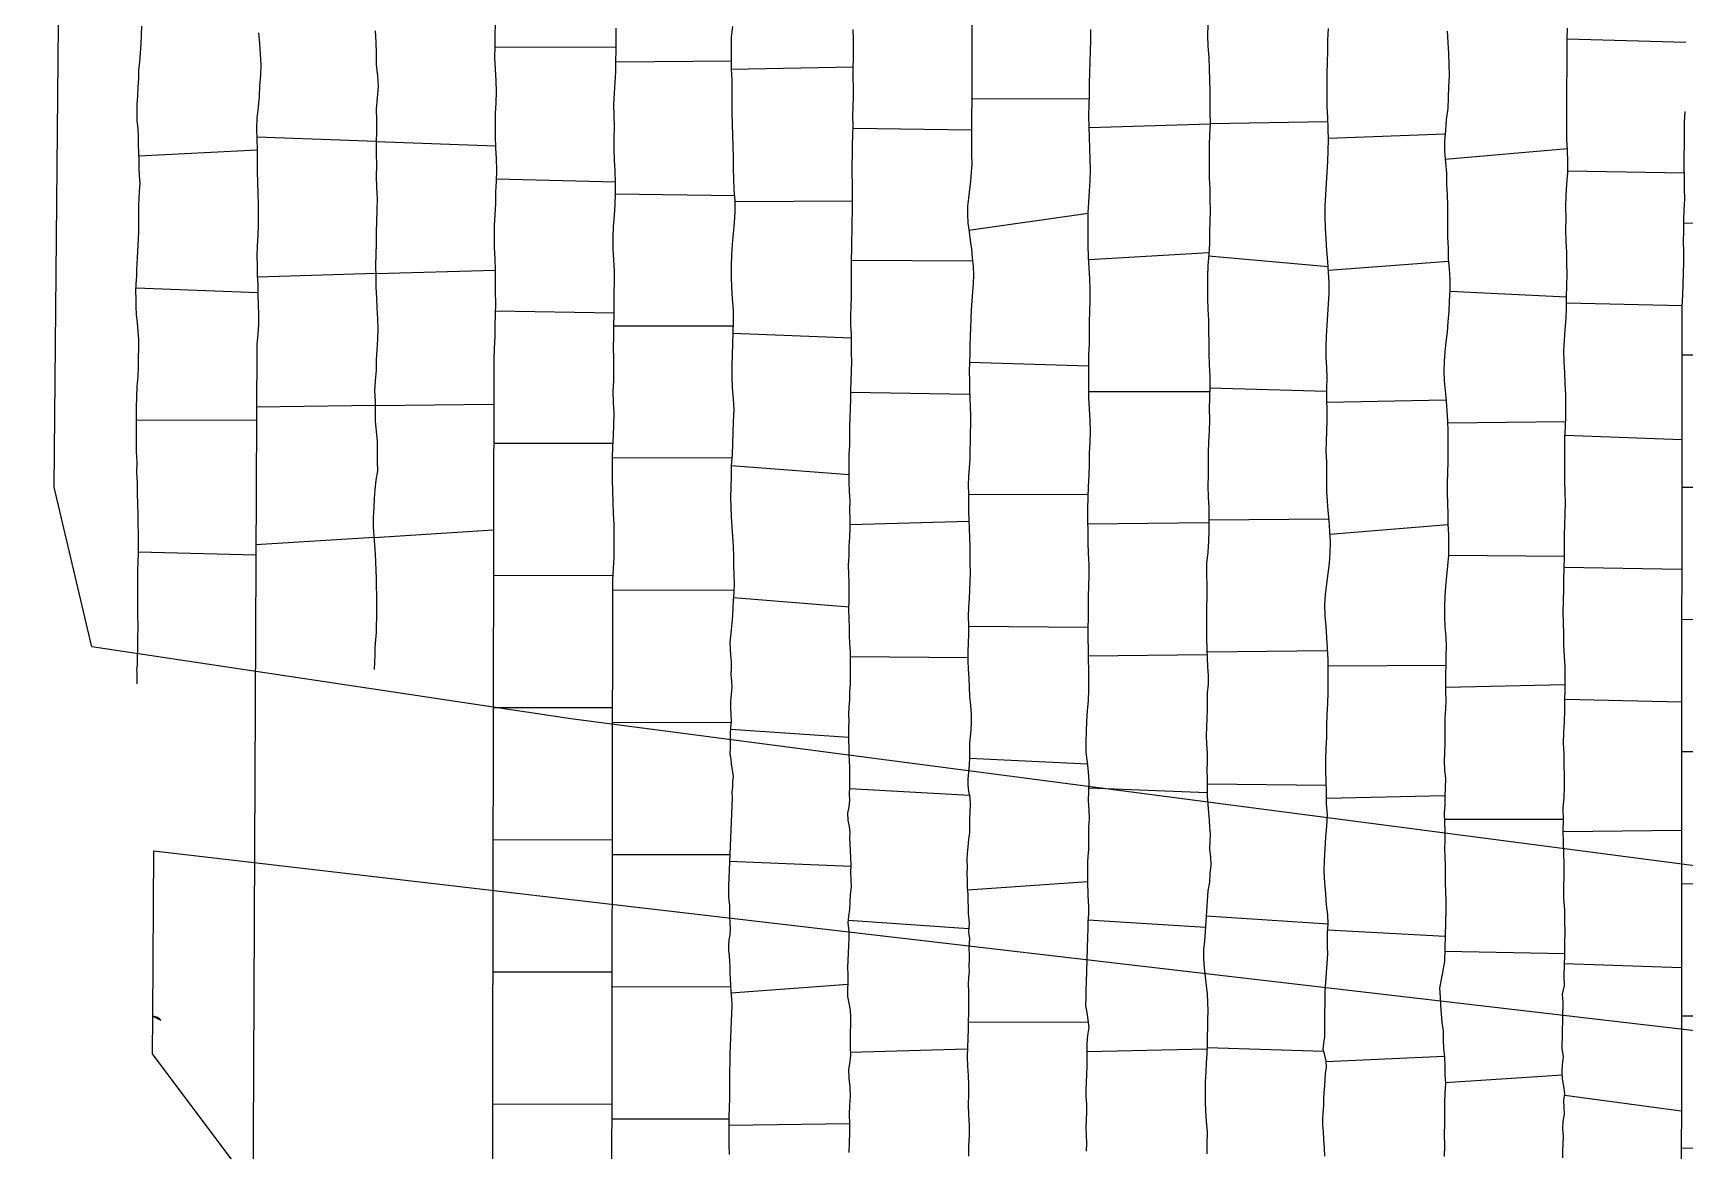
# Model space of a CAD drawing. Extents: x 703186 to 703989, y 1560402 to 1561368.
# Drawn here: x 703186.1 to 703248.6, y 1560709.4 to 1560751.7 of the extents above; entities that cross this region are included whole.
import ezdxf

# ---------------------------------------------------------------- set-up
doc = ezdxf.new("R2010")
doc.units = 0
for name, color, linetype in [('10124_2002_REAL', 30, 'Continuous'), ('AGROCAD PLL', 7, 'Continuous'), ('PANTE_2002', 7, 'Continuous')]:
    doc.layers.add(name, color=color, linetype=linetype)

msp = doc.modelspace()

# ---------------------------------------------------------------- linework, layer by layer
at = {"layer": '10124_2002_REAL'}
for points in [[(703221.6719, 1560775.3566), (703221.5754, 1560747.0954), (703221.5804, 1560746.7666), (703221.5647, 1560746.4344), (703221.5363, 1560746.1106), (703221.4934, 1560745.7888), (703221.4548, 1560745.4676), (703221.4226, 1560745.1558), (703221.4161, 1560744.8396), (703221.4371, 1560744.5198), (703221.484, 1560744.1933), (703221.5275, 1560743.8646), (703221.5689, 1560743.5349), (703221.6029, 1560743.2017), (703221.6296, 1560742.8788), (703221.6436, 1560742.5584), (703221.6339, 1560742.2352), (703221.6052, 1560741.9159), (703221.5879, 1560741.5804), (703221.5657, 1560741.2439), (703221.5495, 1560740.9034), (703221.5312, 1560740.5698), (703221.5178, 1560740.235), (703221.5148, 1560739.9023), (703221.5055, 1560739.5759), (703221.4954, 1560739.2449), (703221.4848, 1560738.9116), (703221.491, 1560738.5705), (703221.4926, 1560738.232), (703221.5077, 1560737.8936), (703221.5232, 1560737.5674), (703221.5333, 1560737.2428), (703221.5363, 1560736.905), (703221.5279, 1560736.5817), (703221.5257, 1560736.2485), (703221.5139, 1560735.9118), (703221.5065, 1560735.5835), (703221.4874, 1560735.2567), (703221.4635, 1560734.9281), (703221.452, 1560734.6076), (703221.4563, 1560734.284), (703221.4556, 1560733.9553), (703221.4594, 1560733.6209), (703221.4716, 1560733.2869), (703221.4864, 1560732.9504), (703221.5002, 1560732.6213), (703221.5044, 1560732.2912), (703221.5096, 1560731.9593), (703221.513, 1560731.6304), (703221.5203, 1560731.3003), (703221.5146, 1560730.9664), (703221.4925, 1560730.6393), (703221.4834, 1560730.3229), (703221.4596, 1560729.9878), (703221.4464, 1560729.6483), (703221.4643, 1560729.3086), (703221.4618, 1560728.9716), (703221.4495, 1560728.6369), (703221.4341, 1560728.3014), (703221.4351, 1560727.9702), (703221.4458, 1560727.6414), (703221.4715, 1560727.3042), (703221.4784, 1560726.959), (703221.4925, 1560726.6195), (703221.5329, 1560726.2772), (703221.5583, 1560725.943), (703221.5639, 1560725.6364), (703221.5509, 1560725.3533), (703221.5242, 1560725.0891), (703221.4949, 1560724.8477), (703221.501, 1560724.582), (703221.497, 1560724.3075), (703221.484, 1560724.0309), (703221.4603, 1560723.7613), (703221.4366, 1560723.4881), (703221.4397, 1560723.2519), (703221.4644, 1560723.0246), (703221.5123, 1560722.7863), (703221.528, 1560722.5165), (703221.5151, 1560722.2464), (703221.4978, 1560721.986), (703221.4952, 1560721.7237), (703221.4988, 1560721.4689), (703221.4643, 1560721.2017), (703221.4317, 1560720.9303), (703221.4093, 1560720.6681), (703221.3983, 1560720.4198), (703221.4069, 1560720.1591), (703221.4005, 1560719.9199), (703221.4117, 1560719.6529), (703221.4109, 1560719.3873), (703221.4295, 1560719.1182), (703221.4357, 1560718.8808), (703221.4503, 1560718.6299), (703221.4508, 1560718.3863), (703221.4688, 1560718.1902), (703221.4867, 1560718.026), (703221.4657, 1560717.8773), (703221.4609, 1560717.7258), (703221.4706, 1560717.5952), (703221.4976, 1560717.4541), (703221.4885, 1560717.2671), (703221.4748, 1560717.072), (703221.4866, 1560716.8664), (703221.4801, 1560716.6548), (703221.478, 1560716.4381), (703221.481, 1560716.2064), (703221.4579, 1560715.976), (703221.449, 1560715.729), (703221.4567, 1560715.4707), (703221.4636, 1560715.2015), (703221.4578, 1560714.9182), (703221.4549, 1560714.6305), (703221.4527, 1560714.3292), (703221.4521, 1560714.0086), (703221.4327, 1560713.677), (703221.4154, 1560713.3324), (703221.4065, 1560712.986), (703221.4168, 1560712.6331), (703221.4452, 1560712.2798), (703221.4581, 1560711.9204), (703221.4562, 1560711.5573), (703221.4501, 1560711.1756), (703221.4641, 1560710.7824), (703221.4852, 1560710.3942), (703221.4861, 1560710.0084), (703221.4622, 1560709.6121), (703221.4551, 1560709.2214)], [(703190.0095, 1560727.0851), (703190.0104, 1560727.1765), (703190.0041, 1560727.267), (703189.9998, 1560727.3577), (703189.9996, 1560727.4436), (703189.9991, 1560727.5243), (703189.996, 1560727.6112), (703190.0012, 1560727.7076), (703190.0124, 1560727.8202), (703190.0126, 1560727.9402), (703190.0165, 1560728.0567), (703190.0192, 1560728.1897), (703190.0267, 1560728.3452), (703190.0268, 1560728.5145), (703190.033, 1560728.7103), (703190.0325, 1560728.9265), (703190.044, 1560729.1375), (703190.0422, 1560729.3641), (703190.0263, 1560729.6121), (703190.0293, 1560729.8773), (703190.0281, 1560730.1505), (703190.0269, 1560730.4315), (703190.0277, 1560730.7298), (703190.0334, 1560731.0387), (703190.0325, 1560731.3629), (703190.0386, 1560731.6919), (703190.0518, 1560732.0317), (703190.0604, 1560732.3925), (703190.0555, 1560732.7683), (703190.0444, 1560733.1407), (703190.0403, 1560733.5095), (703190.0303, 1560733.8864), (703190.0172, 1560734.2879), (703190.0131, 1560734.6881), (703189.9982, 1560735.0805), (703190.0005, 1560735.4788), (703189.9827, 1560735.8815), (703189.9799, 1560736.2885), (703189.9778, 1560736.7002), (703189.9798, 1560737.1217), (703189.9835, 1560737.5384), (703189.9873, 1560737.95), (703190.0074, 1560738.3435), (703190.0374, 1560738.7156), (703190.0529, 1560739.0758), (703190.061, 1560739.4335), (703190.0699, 1560739.7788), (703190.0648, 1560740.1111), (703190.0365, 1560740.4355), (703190.0167, 1560740.7477), (703189.9854, 1560741.0561), (703189.9688, 1560741.3632), (703189.9642, 1560741.6557), (703189.957, 1560741.9432), (703189.9681, 1560742.2247), (703189.9871, 1560742.5072), (703189.9953, 1560742.7536), (703190.0057, 1560742.9764), (703190.014, 1560743.2072), (703190.0251, 1560743.4469), (703190.0392, 1560743.69), (703190.0545, 1560743.938), (703190.0628, 1560744.1884), (703190.0705, 1560744.4287), (703190.0665, 1560744.6835), (703190.069, 1560744.9478), (703190.067, 1560745.201), (703190.0801, 1560745.4511), (703190.0925, 1560745.7298), (703190.1168, 1560746.0138), (703190.0963, 1560746.3025), (703190.0855, 1560746.597), (703190.0827, 1560746.8898), (703190.0681, 1560747.1813), (703190.0531, 1560747.4844), (703190.0511, 1560747.7864), (703190.0381, 1560748.0914), (703190.008, 1560748.3956), (703190.0029, 1560748.7065), (703190.0045, 1560749.0184), (703190.0247, 1560749.337), (703190.0438, 1560749.6632), (703190.0629, 1560749.9791), (703190.074, 1560750.3001), (703190.1019, 1560750.6253), (703190.1279, 1560750.9577), (703190.1527, 1560751.2967), (703190.1675, 1560751.6349), (703190.175, 1560751.9744)], [(703203.5452, 1560752.0521), (703203.5373, 1560751.6266), (703203.5325, 1560751.1962), (703203.5305, 1560750.7671), (703203.546, 1560750.3461), (703203.5703, 1560749.9175), (703203.5832, 1560749.4892), (703203.5783, 1560749.0695), (703203.5561, 1560748.6509), (703203.5499, 1560748.2261), (703203.5458, 1560747.798), (703203.5587, 1560747.3701), (703203.5863, 1560746.9482), (703203.6023, 1560746.5212), (703203.592, 1560746.0995), (703203.5685, 1560745.6853), (703203.5566, 1560745.2611), (703203.5397, 1560744.8378), (703203.5139, 1560744.4222), (703203.509, 1560744.0086), (703203.5174, 1560743.5923), (703203.5334, 1560743.1699), (703203.5521, 1560742.7449), (703203.5506, 1560742.3264), (703203.5504, 1560741.9041), (703203.5565, 1560741.4783), (703203.5497, 1560741.056), (703203.5399, 1560740.6488), (703203.5313, 1560740.2246), (703203.5065, 1560739.7897), (703203.4958, 1560739.3677), (703203.4428, 1560705.5701)], [(703212.5253, 1560751.9619), (703212.4838, 1560751.5568), (703212.4746, 1560751.1558), (703212.4754, 1560750.7447), (703212.4838, 1560750.3372), (703212.5035, 1560749.9332), (703212.5064, 1560749.5142), (703212.5064, 1560749.0889), (703212.51, 1560748.68), (703212.5153, 1560748.2596), (703212.5307, 1560747.8423), (703212.5422, 1560747.4257), (703212.5598, 1560747.0072), (703212.5603, 1560746.5948), (703212.5649, 1560746.183), (703212.5864, 1560745.7739), (703212.6195, 1560745.3562), (703212.6217, 1560744.9427), (703212.5924, 1560744.528), (703212.5539, 1560744.1221), (703212.5173, 1560743.717), (703212.4899, 1560743.3187), (703212.4836, 1560742.9075), (703212.4748, 1560742.4934), (703212.4886, 1560742.081), (703212.5162, 1560741.6578), (703212.5501, 1560741.227), (703212.5547, 1560740.8024), (703212.5427, 1560740.3815), (703212.5265, 1560739.9545), (703212.513, 1560739.536), (703212.5038, 1560739.1205), (703212.5019, 1560738.7069), (703212.5215, 1560738.2872), (703212.551, 1560737.8692), (703212.5753, 1560737.4497), (703212.5587, 1560737.0161), (703212.5397, 1560736.603), (703212.5336, 1560736.1884), (703212.5165, 1560735.766), (703212.4845, 1560735.3502), (703212.4776, 1560734.9405), (703212.4731, 1560734.5293), (703212.4605, 1560734.1387), (703212.468, 1560733.7683), (703212.4846, 1560733.403), (703212.5087, 1560733.0243), (703212.5315, 1560732.661), (703212.5522, 1560732.2944), (703212.5625, 1560731.9234), (703212.5695, 1560731.5636), (703212.5771, 1560731.2137), (703212.5968, 1560730.8688), (703212.5803, 1560730.542), (703212.5555, 1560730.2395), (703212.5436, 1560729.9598), (703212.5305, 1560729.6725), (703212.5077, 1560729.3885), (703212.4752, 1560729.1336), (703212.4528, 1560728.8957), (703212.4342, 1560728.6593), (703212.441, 1560728.4157), (703212.4605, 1560728.1719), (703212.4837, 1560727.9368), (703212.478, 1560727.6866), (703212.468, 1560727.4417), (703212.4906, 1560727.2012), (703212.5023, 1560726.9506), (703212.4792, 1560726.7061), (703212.4582, 1560726.4526), (703212.4572, 1560726.1896), (703212.4658, 1560725.9299), (703212.4744, 1560725.6792), (703212.4575, 1560725.4328), (703212.4416, 1560725.1964), (703212.4384, 1560724.948), (703212.4382, 1560724.6858), (703212.4351, 1560724.4287), (703212.4633, 1560724.2354), (703212.4777, 1560724.0604), (703212.502, 1560723.8992), (703212.5279, 1560723.7552), (703212.5498, 1560723.5894), (703212.526, 1560723.3971), (703212.5271, 1560723.1944), (703212.5058, 1560722.9808), (703212.517, 1560722.7751), (703212.3787, 1560719.432), (703212.3768, 1560719.2418), (703212.3805, 1560719.0608), (703212.3965, 1560718.9004), (703212.4108, 1560718.7177), (703212.4133, 1560718.5342), (703212.4138, 1560718.2842), (703212.4287, 1560718.0351), (703212.4356, 1560717.815), (703212.4251, 1560717.5988), (703212.3933, 1560717.4122), (703212.3827, 1560717.216), (703212.3834, 1560717.0094), (703212.4058, 1560716.7958), (703212.4217, 1560716.5871), (703212.4293, 1560716.3802), (703212.4337, 1560716.1644), (703212.4437, 1560715.9306), (703212.4565, 1560715.6892), (703212.4697, 1560715.4382), (703212.4889, 1560715.1816), (703212.5021, 1560714.9051), (703212.4894, 1560714.6204), (703212.4759, 1560714.3249), (703212.4645, 1560714.0234), (703212.4508, 1560713.7102), (703212.4381, 1560713.3894), (703212.4291, 1560713.0988), (703212.4247, 1560712.7825), (703212.4117, 1560712.4512), (703212.4121, 1560712.1117), (703212.4124, 1560711.7659), (703212.4102, 1560711.4082), (703212.3986, 1560711.0582), (703212.3885, 1560710.6982), (703212.3931, 1560710.348), (703212.3972, 1560709.9924), (703212.3961, 1560709.6377), (703212.4088, 1560709.2797)], [(703230.5162, 1560752.0128), (703230.5021, 1560751.6154), (703230.5163, 1560751.2068), (703230.5476, 1560750.7881), (703230.5702, 1560750.3601), (703230.5763, 1560749.9413), (703230.5862, 1560749.5234), (703230.5904, 1560749.1084), (703230.5906, 1560748.6909), (703230.5977, 1560748.2831), (703230.5767, 1560747.8673), (703230.5666, 1560747.4497), (703230.564, 1560747.0433), (703230.5601, 1560746.6302), (703230.5714, 1560746.2244), (703230.5924, 1560745.8141), (703230.5951, 1560745.4039), (703230.6016, 1560744.9941), (703230.5865, 1560744.579), (703230.5776, 1560744.1659), (703230.5726, 1560743.7535), (703230.5507, 1560743.338), (703230.5119, 1560742.9107), (703230.5013, 1560742.4951), (703230.4996, 1560742.0846), (703230.508, 1560741.6761), (703230.5207, 1560741.2516), (703230.5345, 1560740.842), (703230.5462, 1560740.4238), (703230.5508, 1560739.9991), (703230.5552, 1560739.5808), (703230.5657, 1560739.162), (703230.585, 1560738.7466), (703230.5868, 1560738.3347), (703230.5745, 1560737.9085), (703230.5656, 1560737.4876), (703230.5785, 1560737.0771), (703230.5646, 1560736.6568), (703230.5408, 1560736.2425), (703230.5279, 1560735.8337), (703230.5292, 1560735.4149), (703230.5218, 1560734.9944), (703230.5098, 1560734.573), (703230.5266, 1560734.163), (703230.5551, 1560733.7469), (703230.5493, 1560733.3229), (703230.5535, 1560732.9078), (703230.5432, 1560732.4862), (703230.51, 1560732.0676), (703230.4668, 1560731.6506), (703230.4618, 1560731.2274), (703230.4736, 1560730.8039), (703230.4808, 1560730.3843), (703230.4675, 1560729.9617), (703230.4633, 1560729.556), (703230.4696, 1560729.1761), (703230.4701, 1560728.7935), (703230.4815, 1560728.4256), (703230.4862, 1560728.0699), (703230.5001, 1560727.7303), (703230.533, 1560727.4078), (703230.5231, 1560727.0815), (703230.4872, 1560726.755), (703230.4845, 1560726.4352), (703230.4889, 1560726.1105), (703230.4733, 1560725.7807), (703230.4681, 1560725.4638), (703230.4578, 1560725.1397), (703230.4668, 1560724.81), (703230.4873, 1560724.4722), (703230.4866, 1560724.1498), (703230.477, 1560723.8151), (703230.4955, 1560723.4953), (703230.4921, 1560723.1754), (703230.4876, 1560722.8459), (703230.5123, 1560722.5254), (703230.5461, 1560722.2167), (703230.562, 1560721.9322), (703230.5767, 1560721.6696), (703230.5973, 1560721.4117), (703230.5912, 1560721.134), (703230.5723, 1560720.8406), (703230.611, 1560720.5452), (703230.6232, 1560720.2317), (703230.5947, 1560719.9159), (703230.5771, 1560719.5921), (703230.5167, 1560719.2622), (703230.3906, 1560717.3465), (703230.3556, 1560717.0492), (703230.3531, 1560716.6789), (703230.3781, 1560716.3438), (703230.4172, 1560716.0073), (703230.4564, 1560715.6783), (703230.4844, 1560715.3682), (703230.5027, 1560715.0461), (703230.51, 1560714.7237), (703230.5056, 1560714.3933), (703230.4989, 1560714.0766), (703230.4915, 1560713.7572), (703230.4872, 1560713.4324), (703230.4772, 1560713.0992), (703230.455, 1560712.7589), (703230.4429, 1560712.4004), (703230.4186, 1560712.0462), (703230.4187, 1560711.6702), (703230.4189, 1560711.2949), (703230.4241, 1560710.9267), (703230.4511, 1560710.5422), (703230.484, 1560710.1331), (703230.4775, 1560709.7199), (703230.4745, 1560709.3125)], [(703194.599, 1560751.7179), (703194.6326, 1560751.3097), (703194.6586, 1560750.9128), (703194.6793, 1560750.5175), (703194.6659, 1560750.1184), (703194.6377, 1560749.7097), (703194.6164, 1560749.3083), (703194.5798, 1560748.905), (703194.5368, 1560748.4972), (703194.5223, 1560748.0957), (703194.5306, 1560747.6971), (703194.5434, 1560747.2921), (703194.5415, 1560746.8815), (703194.5479, 1560746.4684), (703194.5638, 1560746.0515), (703194.5689, 1560745.6432), (703194.5785, 1560745.2399), (703194.5831, 1560744.8504), (703194.5803, 1560744.4478), (703194.5646, 1560744.0503), (703194.5436, 1560743.6629), (703194.5321, 1560743.2876), (703194.5414, 1560742.9174), (703194.5473, 1560742.5552), (703194.5678, 1560742.184), (703194.5717, 1560741.8119), (703194.5781, 1560741.441), (703194.6017, 1560741.0655), (703194.5974, 1560740.6884), (703194.5706, 1560740.3132), (703194.5338, 1560739.9447), (703194.3804, 1560707.1592)], [(703198.9804, 1560727.6346), (703199.0017, 1560727.9145), (703199.0116, 1560728.188), (703199.0154, 1560728.4704), (703199.0314, 1560728.7587), (703199.057, 1560729.0371), (703199.0561, 1560729.3124), (703199.0769, 1560729.5898), (703199.0776, 1560729.8759), (703199.0699, 1560730.1614), (703199.0679, 1560730.4574), (703199.0655, 1560730.762), (703199.0575, 1560731.0709), (703199.043, 1560731.3953), (703199.0287, 1560731.692), (703199.0177, 1560732.0059), (703198.9914, 1560732.3301), (703198.9696, 1560732.6774), (703198.9487, 1560733.0358), (703198.9455, 1560733.4017), (703198.9664, 1560733.7516), (703198.9823, 1560734.0954), (703199.0062, 1560734.4386), (703199.0417, 1560734.7947), (703199.109, 1560735.1521), (703199.1021, 1560735.5183), (703199.098, 1560735.888), (703199.0927, 1560736.2641), (703199.0623, 1560736.6452), (703199.0249, 1560737.028), (703199.0257, 1560737.4095), (703199.0205, 1560737.7853), (703199.0017, 1560738.1691), (703199.0216, 1560738.5572), (703199.0573, 1560738.9516), (703199.0646, 1560739.3422), (703199.0801, 1560739.7277), (703199.1087, 1560740.124), (703199.1264, 1560740.5146), (703199.1112, 1560740.8996), (703199.0829, 1560741.2982), (703199.0739, 1560741.6945), (703199.0459, 1560742.0861), (703199.0452, 1560742.4902), (703199.0329, 1560742.9117), (703199.0421, 1560743.3286), (703199.0577, 1560743.7427), (703199.0665, 1560744.1721), (703199.0674, 1560744.5945), (703199.0851, 1560745.0123), (703199.0948, 1560745.4417), (703199.0771, 1560745.8696), (703199.0543, 1560746.2965), (703199.0667, 1560746.7176), (703199.059, 1560747.1424), (703199.0614, 1560747.5707), (703199.0766, 1560747.9915), (703199.0739, 1560748.4108), (703199.0634, 1560748.8356), (703199.0998, 1560749.261), (703199.1351, 1560749.6811), (703199.1076, 1560750.0965), (703199.0573, 1560750.517), (703199.0619, 1560750.9423), (703199.0419, 1560751.3661), (703199.027, 1560751.7871)], [(703207.96, 1560706.1107), (703208.0061, 1560731.0239), (703208.0324, 1560731.4477), (703208.0587, 1560731.8702), (703208.0562, 1560732.2883), (703208.058, 1560732.7037), (703208.0567, 1560733.1182), (703208.0332, 1560733.5396), (703208.0142, 1560733.9604), (703208.0004, 1560734.3796), (703207.9907, 1560734.7959), (703207.9901, 1560735.2149), (703207.9892, 1560735.6381), (703208.001, 1560736.0601), (703208.0271, 1560736.4756), (703208.0463, 1560736.8949), (703208.0518, 1560737.3129), (703208.0302, 1560737.7327), (703208.0194, 1560738.1507), (703208.0342, 1560738.5699), (703208.04, 1560738.9853), (703208.0365, 1560739.3977), (703208.0336, 1560739.8119), (703208.0397, 1560740.2242), (703208.0395, 1560740.6447), (703208.0486, 1560741.0574), (703208.058, 1560741.4684), (703208.0574, 1560741.8818), (703208.0647, 1560742.2962), (703208.0639, 1560742.7105), (703208.0371, 1560743.1251), (703208.0195, 1560743.5454), (703208.0132, 1560743.973), (703208.0244, 1560744.393), (703208.0643, 1560744.8029), (703208.0944, 1560745.2174), (703208.1006, 1560745.645), (703208.0982, 1560746.0606), (703208.0886, 1560746.4811), (703208.0594, 1560746.897), (703208.053, 1560747.3142), (703208.0484, 1560747.7372), (703208.0617, 1560748.1655), (703208.0554, 1560748.5845), (703208.0441, 1560749.0027), (703208.064, 1560749.4303), (703208.087, 1560749.8406), (703208.1181, 1560750.2391), (703208.1148, 1560750.6428), (703208.1295, 1560751.0501), (703208.1306, 1560751.4705), (703208.1253, 1560751.8927)], [(703216.9444, 1560709.3596), (703216.9515, 1560709.7371), (703216.9724, 1560710.1035), (703216.9738, 1560710.4451), (703216.9608, 1560710.795), (703216.9717, 1560711.1377), (703216.9969, 1560711.4881), (703216.9823, 1560711.8355), (703216.9389, 1560712.1767), (703216.93, 1560712.5041), (703216.9814, 1560712.7903), (703217.0018, 1560713.0605), (703216.994, 1560713.3349), (703216.9989, 1560713.6252), (703216.9934, 1560713.9136), (703217.0083, 1560714.1876), (703217.0108, 1560714.4771), (703216.9935, 1560714.7436), (703216.9484, 1560715.0072), (703216.8995, 1560715.2654), (703216.8994, 1560715.5142), (703216.9072, 1560715.8008), (703216.9004, 1560716.0833), (703216.8929, 1560716.3567), (703216.9021, 1560716.6304), (703216.9188, 1560716.9186), (703216.9358, 1560717.1934), (703216.9464, 1560717.4678), (703216.9409, 1560717.7512), (703216.9074, 1560718.0316), (703216.9261, 1560718.3003), (703216.9729, 1560718.5548), (703216.9783, 1560718.8304), (703217.0003, 1560719.116), (703217.0268, 1560719.4093), (703217.0201, 1560719.6717), (703217.013, 1560719.9551), (703217.0216, 1560720.2461), (703217.0036, 1560720.506), (703216.9918, 1560720.7776), (703216.9775, 1560721.0381), (703216.9705, 1560721.2515), (703216.9761, 1560721.4665), (703216.9592, 1560721.6973), (703216.9099, 1560721.9384), (703216.8994, 1560722.1967), (703216.9431, 1560722.4429), (703216.9726, 1560722.6809), (703216.9512, 1560722.9272), (703216.9649, 1560723.171), (703216.975, 1560723.4294), (703216.974, 1560723.6802), (703216.9648, 1560723.9264), (703216.9595, 1560724.1773), (703216.9382, 1560724.4358), (703216.9421, 1560724.692), (703216.9376, 1560724.9408), (703216.935, 1560725.1892), (703216.9334, 1560725.4347), (703216.9381, 1560725.682), (703216.9335, 1560725.9386), (703216.9471, 1560726.2062), (703216.9644, 1560726.4907), (703216.9747, 1560726.7839), (703216.992, 1560727.0778), (703217.0002, 1560727.3834), (703216.9965, 1560727.6914), (703216.9884, 1560728.0011), (703216.9911, 1560728.3067), (703216.9705, 1560728.6177), (703216.9581, 1560728.9175), (703216.9554, 1560729.2248), (703216.9503, 1560729.5552), (703216.9367, 1560729.8999), (703216.947, 1560730.2387), (703216.9462, 1560730.5737), (703216.9398, 1560730.9101), (703216.9268, 1560731.2423), (703216.9217, 1560731.5848), (703216.9427, 1560731.9379), (703216.9475, 1560732.2919), (703216.9698, 1560732.6392), (703216.9864, 1560732.9797), (703216.9773, 1560733.3212), (703216.975, 1560733.6687), (703216.9779, 1560734.0119), (703216.9605, 1560734.3656), (703216.9449, 1560734.7169), (703216.9454, 1560735.0699), (703216.9455, 1560735.4149), (703216.9487, 1560735.7626), (703216.968, 1560736.1093), (703216.9722, 1560736.4603), (703216.9743, 1560736.807), (703216.98, 1560737.1587), (703216.9995, 1560737.5084), (703217.0013, 1560737.86), (703217.0067, 1560738.207), (703217.0235, 1560738.5506), (703217.0305, 1560738.9127), (703217.0421, 1560739.2566), (703217.0324, 1560739.6093), (703217.0285, 1560739.9566), (703217.028, 1560740.3061), (703217.0081, 1560740.6656), (703217.0064, 1560741.0175), (703217.0147, 1560741.3692), (703217.0273, 1560741.7278), (703217.0329, 1560742.0763), (703217.036, 1560742.4248), (703217.0324, 1560742.7828), (703217.0342, 1560743.1453), (703217.0396, 1560743.5032), (703217.0453, 1560743.8588), (703217.0525, 1560744.2171), (703217.059, 1560744.5788), (703217.0693, 1560744.9342), (703217.0687, 1560745.2911), (703217.0647, 1560745.6527), (703217.0674, 1560746.0194), (703217.0629, 1560746.3875), (703217.0583, 1560746.7539), (703217.0654, 1560747.1117), (703217.0766, 1560747.4784), (703217.0889, 1560747.8424), (703217.0942, 1560748.2035), (703217.0871, 1560748.5628), (703217.0909, 1560748.9253), (703217.1054, 1560749.2847), (703217.1095, 1560749.6497), (703217.0921, 1560750.0197), (703217.0895, 1560750.3907), (703217.1061, 1560750.7563), (703217.11, 1560751.1245), (703217.1104, 1560751.4786), (703217.0997, 1560751.8411)], [(703225.928, 1560709.406), (703225.9319, 1560709.7136), (703225.9204, 1560710.015), (703225.9051, 1560710.3117), (703225.9189, 1560710.5957), (703225.9336, 1560710.8881), (703225.9305, 1560711.1878), (703225.9167, 1560711.4742), (703225.9056, 1560711.7423), (703225.9199, 1560712.0237), (703225.9403, 1560712.3153), (703225.9501, 1560712.6162), (703225.9538, 1560712.9143), (703225.9473, 1560713.2078), (703225.9436, 1560713.4921), (703225.9747, 1560713.7856), (703226.0215, 1560714.0885), (703225.9913, 1560714.3758), (703225.9474, 1560714.6579), (703225.9035, 1560714.9202), (703225.913, 1560715.2102), (703225.914, 1560715.51), (703225.9204, 1560715.793), (703225.9749, 1560717.5251), (703225.9866, 1560717.8165), (703225.9894, 1560718.1036), (703226.0079, 1560718.3951), (703226.0087, 1560718.6687), (703226.003, 1560718.8751), (703225.9843, 1560719.0799), (703225.9808, 1560719.2696), (703225.9683, 1560719.4404), (703225.9787, 1560719.6492), (703225.9747, 1560719.8656), (703225.9736, 1560720.0892), (703225.9713, 1560720.331), (703225.9873, 1560720.5692), (703226.0103, 1560720.8088), (703226.0094, 1560721.0772), (703226.016, 1560721.3626), (703226.0168, 1560721.6664), (703226.0355, 1560721.9875), (703226.0266, 1560722.3197), (703226.004, 1560722.6702), (703226.0063, 1560723.0308), (703226.0206, 1560723.3902), (703225.9986, 1560723.7567), (703225.9593, 1560724.1298), (703225.9151, 1560724.4961), (703225.9174, 1560724.8862), (703225.9195, 1560725.2813), (703225.932, 1560725.6743), (703225.9627, 1560726.0683), (703225.9972, 1560726.4635), (703226.0071, 1560726.8471), (703226.0072, 1560727.2314), (703226.013, 1560727.616), (703226.0045, 1560728.0024), (703225.9996, 1560728.3974), (703225.9882, 1560728.7949), (703225.9913, 1560729.1905), (703226.0009, 1560729.5853), (703225.9992, 1560729.9902), (703226.004, 1560730.3897), (703226.0085, 1560730.7895), (703226.0263, 1560731.199), (703226.0255, 1560731.6155), (703226.0052, 1560732.0206), (703225.9843, 1560732.4416), (703225.9821, 1560732.8656), (703225.978, 1560733.2858), (703225.9802, 1560733.7064), (703225.9867, 1560734.1365), (703226.0016, 1560734.5609), (703226.0243, 1560734.9832), (703226.0369, 1560735.4003), (703226.0365, 1560735.8206), (703226.0612, 1560736.2369), (703226.0755, 1560736.6541), (703226.0608, 1560737.0696), (703226.039, 1560737.4886), (703226.0159, 1560737.9059), (703226.0153, 1560738.3108), (703226.0105, 1560738.7229), (703226.013, 1560739.1457), (703226.0182, 1560739.5502), (703226.032, 1560739.944), (703226.0423, 1560740.3586), (703226.0391, 1560740.7692), (703226.0563, 1560741.1792), (703226.0637, 1560741.5973), (703226.0675, 1560742.0049), (703226.0478, 1560742.4113), (703226.0247, 1560742.8327), (703226.0002, 1560743.2453), (703225.9861, 1560743.6555), (703225.9874, 1560744.0775), (703225.9899, 1560744.4947), (703225.9927, 1560744.9022), (703226.017, 1560745.3124), (703226.039, 1560745.7234), (703226.0591, 1560746.1322), (703226.0726, 1560746.5409), (703226.0653, 1560746.9453), (703226.0482, 1560747.3501), (703226.0418, 1560747.7618), (703226.0294, 1560748.1663), (703226.0107, 1560748.5767), (703226.0239, 1560748.9829), (703226.0423, 1560749.3908), (703226.0414, 1560749.8009), (703226.0471, 1560750.2158), (703226.0631, 1560750.6246), (703226.0808, 1560751.0275), (703226.0876, 1560751.4347), (703226.0866, 1560751.844)], [(703234.9454, 1560709.2166), (703234.9324, 1560709.5317), (703234.9067, 1560709.8525), (703234.8898, 1560710.1434), (703234.8659, 1560710.3918), (703234.8703, 1560710.6403), (703234.8776, 1560710.8681), (703234.9003, 1560711.1306), (703234.9098, 1560711.3863), (703234.9206, 1560711.6264), (703234.9377, 1560711.8667), (703234.9489, 1560712.0997), (703234.9685, 1560712.3504), (703235.0021, 1560712.5859), (703234.9917, 1560712.8227), (703234.9434, 1560713.0376), (703234.8837, 1560713.2546), (703234.8991, 1560713.4954), (703234.9432, 1560713.7394), (703234.9411, 1560713.9867), (703234.9356, 1560714.2283), (703234.9355, 1560714.4678), (703234.9407, 1560714.71), (703234.9494, 1560714.9467), (703234.9602, 1560715.1893), (703234.9533, 1560715.4379), (703235.0525, 1560716.8831), (703235.0444, 1560717.1372), (703235.0422, 1560717.4144), (703235.0459, 1560717.6799), (703235.0636, 1560718.0091), (703235.057, 1560718.358), (703235.0095, 1560718.7332), (703234.9745, 1560719.1439), (703234.9472, 1560719.5625), (703234.9207, 1560719.9857), (703234.9292, 1560720.4178), (703234.9514, 1560720.85), (703234.9816, 1560721.2894), (703235.0149, 1560721.7068), (703235.0389, 1560722.1305), (703235.0089, 1560722.5515), (703235.0002, 1560722.969), (703234.9873, 1560723.3918), (703234.9833, 1560723.8114), (703234.9782, 1560724.2384), (703234.9945, 1560724.6583), (703235.0112, 1560725.0726), (703235.0223, 1560725.504), (703235.0258, 1560725.9238), (703235.0577, 1560726.341), (703235.0697, 1560726.7627), (703235.0623, 1560727.1797), (703235.0675, 1560727.603), (703235.0646, 1560728.008), (703235.044, 1560728.428), (703235.0133, 1560728.8457), (703234.9878, 1560729.2543), (703234.9527, 1560729.666), (703234.9467, 1560730.0795), (703234.9668, 1560730.4739), (703235.0174, 1560730.8719), (703235.0706, 1560731.2586), (703235.1243, 1560731.6469), (703235.148, 1560732.0483), (703235.1612, 1560732.4552), (703235.1268, 1560732.8686), (703235.0994, 1560733.2711), (703235.067, 1560733.6415), (703235.0459, 1560734.0065), (703235.0226, 1560734.3662), (703235.015, 1560734.734), (703235.0125, 1560735.1124), (703235.0193, 1560735.4897), (703234.9981, 1560735.8835), (703235.0097, 1560736.2632), (703235.0205, 1560736.6467), (703235.0268, 1560737.0365), (703235.0273, 1560737.4367), (703235.0196, 1560737.8422), (703235.017, 1560738.257), (703235.0309, 1560738.662), (703235.0207, 1560739.059), (703234.9948, 1560739.4526), (703234.9875, 1560739.8487), (703235.0042, 1560740.2438), (703235.0292, 1560740.6495), (703235.0511, 1560741.0569), (703235.0773, 1560741.4574), (703235.1042, 1560741.8631), (703235.1074, 1560742.2634), (703235.0809, 1560742.6567), (703235.05, 1560743.0659), (703235.0184, 1560743.4808), (703234.9946, 1560743.9062), (703234.9672, 1560744.3242), (703234.9582, 1560744.7483), (703234.9564, 1560745.1682), (703234.9753, 1560745.5929), (703235.0104, 1560746.0127), (703235.0357, 1560746.432), (703235.0551, 1560746.8511), (703235.0718, 1560747.2555), (703235.081, 1560747.6788), (703235.0658, 1560748.0919), (703235.0502, 1560748.5125), (703235.0354, 1560748.9346), (703235.0301, 1560749.3457), (703235.0242, 1560749.7609), (703235.0262, 1560750.1785), (703235.0368, 1560750.5998), (703235.0557, 1560751.027), (703235.0606, 1560751.4556), (703235.0816, 1560751.8759)], [(703239.5684, 1560751.7836), (703239.5992, 1560751.3558), (703239.6245, 1560750.9413), (703239.637, 1560750.5238), (703239.6437, 1560750.0999), (703239.6229, 1560749.678), (703239.6019, 1560749.2598), (703239.5924, 1560748.8525), (703239.5374, 1560748.4407), (703239.5126, 1560748.0318), (703239.474, 1560747.6217), (703239.4658, 1560747.2246), (703239.501, 1560746.8158), (703239.5398, 1560746.4071), (703239.5477, 1560745.9974), (703239.5713, 1560745.5833), (703239.5793, 1560745.1747), (703239.5823, 1560744.7631), (703239.5837, 1560744.3712), (703239.5892, 1560743.9726), (703239.6032, 1560743.5813), (703239.6143, 1560743.1868), (703239.6399, 1560742.7877), (703239.6681, 1560742.3807), (703239.671, 1560741.9787), (703239.6518, 1560741.5773), (703239.6279, 1560741.1824), (703239.6014, 1560740.7832), (703239.5712, 1560740.3893), (703239.5207, 1560740.0221), (703239.4788, 1560739.6547), (703239.4539, 1560739.29), (703239.441, 1560738.9273), (703239.4615, 1560738.5552), (703239.496, 1560738.1757), (703239.5263, 1560737.8023), (703239.5598, 1560737.4208), (703239.5848, 1560737.0349), (703239.5896, 1560736.6409), (703239.5916, 1560736.2573), (703239.5954, 1560735.8773), (703239.5939, 1560735.4822), (703239.5818, 1560735.0879), (703239.5752, 1560734.6959), (703239.5681, 1560734.3029), (703239.5776, 1560733.909), (703239.5966, 1560733.5209), (703239.5961, 1560733.1284), (703239.62, 1560732.7425), (703239.6261, 1560732.348), (703239.6223, 1560731.9529), (703239.5866, 1560731.5602), (703239.5464, 1560731.1697), (703239.5095, 1560730.7889), (703239.4774, 1560730.4098), (703239.4657, 1560730.019), (703239.4742, 1560729.6272), (703239.4831, 1560729.2489), (703239.5165, 1560728.8735), (703239.5316, 1560728.5055), (703239.5187, 1560728.1475), (703239.516, 1560727.8016), (703239.5098, 1560727.4658), (703239.5057, 1560727.1159), (703239.5123, 1560726.7857), (703239.517, 1560726.4662), (703239.5046, 1560726.1357), (703239.4883, 1560725.8145), (703239.4828, 1560725.4902), (703239.4824, 1560725.1577), (703239.4758, 1560724.8315), (703239.4635, 1560724.5084), (703239.4577, 1560724.1698), (703239.4661, 1560723.8304), (703239.5015, 1560723.4968), (703239.494, 1560723.1668), (703239.479, 1560722.845), (703239.4802, 1560722.5128), (703239.4631, 1560722.1954), (703239.4633, 1560721.8514), (703239.4808, 1560721.5103), (703239.476, 1560721.1763), (703239.467, 1560720.8443), (703239.4806, 1560720.5429), (703239.4903, 1560720.2234), (703239.494, 1560719.9021), (703239.4899, 1560719.5657), (703239.5053, 1560719.2232), (703239.521, 1560718.8787), (703239.5151, 1560718.5545), (703239.4756, 1560716.5881), (703239.4013, 1560716.2423), (703239.3492, 1560715.9059), (703239.2817, 1560715.5747), (703239.3063, 1560715.2439), (703239.3227, 1560714.9371), (703239.3439, 1560714.6077), (703239.3741, 1560714.2809), (703239.4136, 1560713.9519), (703239.4241, 1560713.6233), (703239.4266, 1560713.2944), (703239.4632, 1560712.9685), (703239.487, 1560712.6344), (703239.4795, 1560712.3017), (703239.5015, 1560711.9686), (703239.4864, 1560711.6087), (703239.4745, 1560711.2418), (703239.474, 1560710.8537), (703239.4709, 1560710.4587), (703239.46, 1560710.0422), (703239.4643, 1560709.6254), (703239.4523, 1560709.2099)], [(703243.9426, 1560709.1575), (703243.9521, 1560709.4239), (703243.9552, 1560709.6915), (703243.9674, 1560709.9756), (703243.95, 1560710.2596), (703243.9647, 1560710.5282), (703244.0056, 1560710.8067), (703243.9985, 1560711.066), (703243.9904, 1560711.3306), (703244.0263, 1560711.5954), (703243.9809, 1560711.8677), (703243.9322, 1560712.1375), (703243.9259, 1560712.4105), (703243.9351, 1560712.6776), (703243.9748, 1560712.994), (703243.9267, 1560713.2798), (703243.9552, 1560715.0445), (703243.938, 1560715.3515), (703244.0046, 1560715.6842), (703244.0025, 1560716.0506), (703244.0068, 1560716.4403), (703244.0206, 1560716.8397), (703244.0217, 1560717.2759), (703244.0339, 1560717.7005), (703244.0177, 1560718.1164), (703244.0238, 1560718.5428), (703243.9874, 1560718.9629), (703243.9889, 1560719.3973), (703243.994, 1560719.8247), (703243.9983, 1560720.2601), (703243.9874, 1560720.6831), (703243.9692, 1560721.1069), (703243.9648, 1560721.5315), (703243.9662, 1560721.9511), (703243.9656, 1560722.371), (703244.002, 1560722.7914), (703244.0137, 1560723.1946), (703244.0142, 1560723.603), (703243.9967, 1560724.0215), (703243.9977, 1560724.4277), (703243.9752, 1560724.8426), (703243.9844, 1560725.2543), (703244.0119, 1560725.6562), (703244.0243, 1560726.0603), (703244.0208, 1560726.4602), (703244.0299, 1560726.8753), (703244.035, 1560727.2995), (703244.0297, 1560727.7191), (703244.0086, 1560728.1364), (703243.9898, 1560728.5628), (703243.9845, 1560728.9801), (703243.9713, 1560729.3993), (703243.9588, 1560729.813), (703243.9704, 1560730.2295), (703243.9802, 1560730.6436), (703243.9803, 1560731.055), (703243.9998, 1560731.4684), (703244.0065, 1560731.8727), (703244.005, 1560732.2835), (703244.0038, 1560732.7016), (703244.0211, 1560733.1162), (703244.0291, 1560733.5217), (703244.0458, 1560733.9339), (703244.036, 1560734.3409), (703244.0268, 1560734.7546), (703244.0241, 1560735.1564), (703244.0254, 1560735.5692), (703244.0222, 1560735.9845), (703244.0283, 1560736.3969), (703244.0436, 1560736.8077), (703244.063, 1560737.222), (703244.0607, 1560737.6299), (703244.057, 1560738.0386), (703244.035, 1560738.4558), (703244.0224, 1560738.8639), (703243.9935, 1560739.2735), (703243.9847, 1560739.6828), (703244.0036, 1560740.0852), (703244.0362, 1560740.4986), (703244.0668, 1560740.9056), (703244.0818, 1560741.3128), (703244.0904, 1560741.732), (703244.1002, 1560742.1582), (703244.1072, 1560742.5868), (703244.1035, 1560743.0073), (703244.0985, 1560743.4209), (703244.0751, 1560743.8401), (703244.0642, 1560744.2712), (703244.0693, 1560744.7007), (703244.0638, 1560745.1322), (703244.0715, 1560745.5659), (703244.0959, 1560745.9897), (703244.1299, 1560746.4187), (703244.1373, 1560746.8458), (703244.1275, 1560747.2766), (703244.1032, 1560747.6958), (703244.0921, 1560748.1274), (703244.1012, 1560748.5544), (703244.0982, 1560748.975), (703244.0993, 1560749.3934), (703244.0989, 1560749.8147), (703244.1123, 1560750.2407), (703244.1131, 1560750.6604), (703244.1152, 1560751.0735), (703244.1081, 1560751.4926), (703244.1192, 1560751.8995)], [(703248.5682, 1560748.74), (703248.5408, 1560748.3195), (703248.5424, 1560747.8872), (703248.5421, 1560747.4715), (703248.5282, 1560747.0609), (703248.5245, 1560746.649), (703248.5317, 1560746.2361), (703248.5408, 1560745.8261), (703248.5457, 1560745.4241), (703248.5215, 1560745.0201), (703248.5098, 1560744.6254), (703248.5081, 1560744.2271), (703248.5052, 1560743.8275), (703248.5069, 1560743.4403), (703248.5078, 1560743.0391), (703248.5035, 1560742.6249), (703248.4876, 1560742.2081), (703248.4703, 1560741.7956), (703248.4511, 1560741.3695), (703248.447, 1560740.9558), (703248.4501, 1560740.5375), (703248.422, 1560700.1605)]]:
    msp.add_lwpolyline(points, dxfattribs=at)
at = {"layer": 'AGROCAD PLL', "color": 3, "true_color": 0x00ff00}
for points in [[(703244.1081, 1560751.4928), (703248.6002, 1560751.3703)], [(703221.5827, 1560749.2384), (703226.0347, 1560749.2232)], [(703230.5977, 1560748.2839), (703235.0558, 1560748.3616)], [(703199.0627, 1560747.6055), (703194.5291, 1560747.7692)], [(703199.0627, 1560747.6055), (703203.5565, 1560747.4431)], [(703199.0627, 1560747.6055), (703203.5565, 1560747.4431)], [(703217.0929, 1560748.1167), (703221.5787, 1560748.0508)], [(703190.0737, 1560747.069), (703194.5434, 1560747.2929)], [(703190.0737, 1560747.069), (703194.5434, 1560747.2929)], [(703203.5944, 1560746.1963), (703208.0976, 1560746.0863)], [(703208.1004, 1560745.6305), (703212.6029, 1560745.5652)], [(703230.546, 1560743.2866), (703235.0643, 1560742.8763)], [(703199.0418, 1560742.6078), (703194.5516, 1560742.4768)], [(703199.0418, 1560742.6078), (703203.5523, 1560742.7394)], [(703199.0418, 1560742.6078), (703203.5521, 1560742.7394)], [(703199.0418, 1560742.6078), (703203.5523, 1560742.7394)], [(703199.0418, 1560742.6078), (703203.5521, 1560742.7394)], [(703203.552, 1560741.1992), (703208.0502, 1560741.1267)], [(703208.0395, 1560740.6352), (703212.55, 1560740.6374)], [(703212.5415, 1560740.3511), (703217.0282, 1560740.1809)], [(703221.496, 1560739.2637), (703226.0129, 1560739.1259)], [(703199.0229, 1560737.6147), (703194.5226, 1560737.5524)], [(703199.0229, 1560737.6147), (703203.4931, 1560737.6765)], [(703199.0229, 1560737.6147), (703203.4931, 1560737.6765)], [(703217.0053, 1560738.1194), (703221.5007, 1560738.0494)], [(703235.0214, 1560737.7457), (703239.524, 1560737.8312)], [(703189.9796, 1560737.081), (703194.5203, 1560737.0595)], [(703239.5857, 1560736.9579), (703244.0532, 1560737.0123)], [(703203.4908, 1560736.2002), (703208.0094, 1560736.1932)], [(703207.9892, 1560735.6378), (703212.5074, 1560735.6474)], [(703212.485, 1560735.3563), (703216.9453, 1560735.013)], [(703221.4563, 1560734.2669), (703225.9909, 1560734.2572)], [(703216.9826, 1560733.1215), (703221.4736, 1560733.2411)], [(703230.5496, 1560733.2927), (703235.0935, 1560733.3387)], [(703198.9727, 1560732.6285), (703194.4983, 1560732.3476)], [(703198.9727, 1560732.6285), (703203.4857, 1560732.9117)], [(703198.9727, 1560732.6285), (703203.4857, 1560732.9117)], [(703235.1366, 1560732.751), (703239.5961, 1560733.1221)], [(703235.1366, 1560732.751), (703239.5965, 1560733.1221)], [(703203.483, 1560731.2002), (703208.0166, 1560731.1931)], [(703221.464, 1560729.2704), (703225.9924, 1560729.2368)], [(703226.0027, 1560728.1488), (703230.4844, 1560728.2044)], [(703239.5086, 1560726.969), (703244.0321, 1560727.0594)], [(703203.4752, 1560726.2002), (703207.9972, 1560726.1932)], [(703207.9961, 1560725.6408), (703212.4712, 1560725.6326)], [(703212.4535, 1560725.3733), (703216.9362, 1560725.0718)], [(703248.439, 1560724.5336), (703252.9474, 1560724.5305)], [(703221.4957, 1560724.2794), (703225.9657, 1560724.0693)], [(703230.4935, 1560723.3033), (703234.9915, 1560723.2555)], [(703216.9625, 1560723.1284), (703221.4947, 1560722.8737)], [(703226.0113, 1560723.1575), (703230.4894, 1560722.9793)], [(703235.0043, 1560722.7706), (703239.4799, 1560722.8638)], [(703239.4632, 1560721.973), (703243.9662, 1560721.9756)], [(703243.965, 1560721.5107), (703248.4369, 1560721.557)], [(703203.4673, 1560721.2003), (703207.9879, 1560721.1932)], [(703248.4355, 1560719.5336), (703252.932, 1560719.5305)], [(703239.4834, 1560716.9752), (703244.0207, 1560716.884)], [(703203.4595, 1560716.2003), (703207.9787, 1560716.1932)], [(703207.9776, 1560715.6409), (703212.4595, 1560715.6326)], [(703248.432, 1560714.5336), (703252.9286, 1560714.5305)], [(703221.4527, 1560714.3053), (703225.9996, 1560714.2968)], [(703225.948, 1560713.1783), (703230.4826, 1560713.2787)], [(703234.9925, 1560712.8042), (703239.4596, 1560713.0004)], [(703244.0183, 1560711.5364), (703248.4295, 1560710.9383)], [(703203.4516, 1560711.2003), (703207.9694, 1560711.1932)], [(703248.4285, 1560709.5336), (703252.9252, 1560709.5305)]]:
    msp.add_lwpolyline(points, dxfattribs=at)
at = {"layer": 'AGROCAD PLL', "color": 1, "true_color": 0xff0000}
for points in [[(703203.5325, 1560751.1929), (703208.1298, 1560751.1715)], [(703212.4838, 1560750.3396), (703217.0915, 1560750.4346)], [(703226.0303, 1560748.1377), (703230.5978, 1560748.2777)], [(703226.0303, 1560748.1377), (703230.5974, 1560748.2777)], [(703239.4906, 1560746.9368), (703244.1241, 1560747.3357)], [(703221.4758, 1560744.2504), (703225.9927, 1560744.8993)], [(703221.4758, 1560744.2504), (703225.9925, 1560744.8993)], [(703248.5094, 1560744.5324), (703253.104, 1560744.5128)], [(703226.0064, 1560743.1408), (703230.5545, 1560743.4109)], [(703217.0341, 1560743.1176), (703221.6117, 1560743.0949)], [(703235.0746, 1560742.7398), (703239.6209, 1560743.0831)], [(703189.9622, 1560742.0746), (703194.5709, 1560741.8929)], [(703248.4494, 1560739.5336), (703253.0229, 1560739.5304)], [(703226.0155, 1560738.1434), (703230.5815, 1560738.1502)], [(703248.4459, 1560734.5336), (703253.0407, 1560734.5304)], [(703225.9794, 1560733.147), (703230.5506, 1560733.1916)], [(703208.0054, 1560730.6408), (703212.5849, 1560730.6324)], [(703248.4424, 1560729.5336), (703253.0091, 1560729.5304)], [(703230.4832, 1560728.2972), (703235.0475, 1560728.3575)], [(703212.4182, 1560720.3868), (703217.0201, 1560720.1964)], [(703221.4173, 1560719.2953), (703225.9768, 1560719.6105)], [(703230.4547, 1560718.3205), (703235.064, 1560718.0171)], [(703230.4547, 1560718.3205), (703235.0634, 1560718.0172)], [(703216.9156, 1560718.1496), (703221.4643, 1560717.8331)], [(703212.3924, 1560710.3989), (703216.9739, 1560710.4591)], [(703212.3924, 1560710.3989), (703216.9733, 1560710.459)]]:
    msp.add_lwpolyline(points, dxfattribs=at)
at = {"layer": 'AGROCAD PLL', "color": 5, "true_color": 0x0000ff}
for points in [[(703208.1149, 1560750.6265), (703212.4771, 1560750.6622)], [(703235.079, 1560747.7325), (703239.4997, 1560747.8951)], [(703244.1312, 1560746.4942), (703248.5285, 1560746.418)], [(703212.6196, 1560745.3428), (703217.0679, 1560745.3665)], [(703239.6693, 1560741.9422), (703244.0904, 1560741.7307)], [(703239.6693, 1560741.9422), (703244.0904, 1560741.7307)], [(703244.0856, 1560741.4975), (703248.4528, 1560741.4079)], [(703230.5855, 1560738.2896), (703235.0176, 1560738.1617)], [(703244.0323, 1560736.5032), (703248.4472, 1560736.3388)], [(703190.053, 1560732.0824), (703194.4965, 1560731.9765)], [(703239.6224, 1560731.9596), (703244.0063, 1560731.9175)], [(703244.0004, 1560731.5044), (703248.4438, 1560731.4308)], [(703212.5655, 1560730.361), (703216.9398, 1560730.0024)], [(703216.9895, 1560728.1251), (703221.4348, 1560728.0858)], [(703235.0663, 1560727.768), (703239.516, 1560727.7998)], [(703235.0663, 1560727.768), (703239.516, 1560727.7998)], [(703244.0218, 1560726.5067), (703248.4403, 1560726.4098)], [(703207.9869, 1560720.6408), (703212.4284, 1560720.6326)], [(703225.9932, 1560718.1629), (703230.4258, 1560717.8816)], [(703235.0514, 1560717.782), (703239.4948, 1560717.5431)], [(703244.0093, 1560716.5136), (703248.4333, 1560716.3607)], [(703212.4729, 1560715.3958), (703216.9052, 1560715.7275)], [(703216.9989, 1560713.1632), (703221.4143, 1560713.2887)], [(703230.4842, 1560713.3323), (703234.8988, 1560713.1998)], [(703239.4992, 1560712.0035), (703243.9285, 1560712.2961)], [(703207.9684, 1560710.6409), (703212.3894, 1560710.6327)]]:
    msp.add_lwpolyline(points, dxfattribs=at)
at = {"layer": 'PANTE_2002'}
for points in [[(703495.5549, 1560702.2946), (703487.9151, 1560691.4135), (703417.9712, 1560699.3031), (703404.5562, 1560700.9042), (703403.089, 1560701.0793), (703312.8635, 1560711.8482), (703206.4166, 1560725.7724), (703188.2874, 1560728.4936), (703186.8586, 1560734.5261), (703187.1761, 1560768.1812), (703187.3349, 1560821.3625), (703186.0649, 1560867.2414), (703186.2236, 1560874.5439), (703186.5411, 1560929.154), (703189.7161, 1560953.284), (703190.8619, 1560956.2043), (703194.1715, 1560964.6396), (703263.0481, 1560953.3247), (703263.0481, 1560953.3247), (703319.1399, 1560946.181), (703445.8756, 1560931.0997), (703527.5263, 1560925.1196)], [(703275.2752, 1560599.3832), (703255.1668, 1560631.3979), (703224.7397, 1560670.0271), (703196.6938, 1560704.9522), (703190.5888, 1560713.0904), (703190.5976, 1560714.523), (703190.8962, 1560714.3619), (703190.8457, 1560714.4124), (703190.7743, 1560714.4624), (703190.6953, 1560714.4992), (703190.6112, 1560714.5218), (703190.5976, 1560714.523), (703190.6361, 1560720.7762), (703347.1788, 1560702.5236), (703491.6962, 1560685.9889), (703491.4815, 1560684.4858), (703491.1398, 1560678.6092), (703488.5727, 1560670.1293), (703475.4214, 1560629.0924), (703474.2851, 1560625.5469), (703464.0767, 1560594.8812)]]:
    msp.add_lwpolyline(points, dxfattribs=at)

doc.saveas('drawing.dxf')
